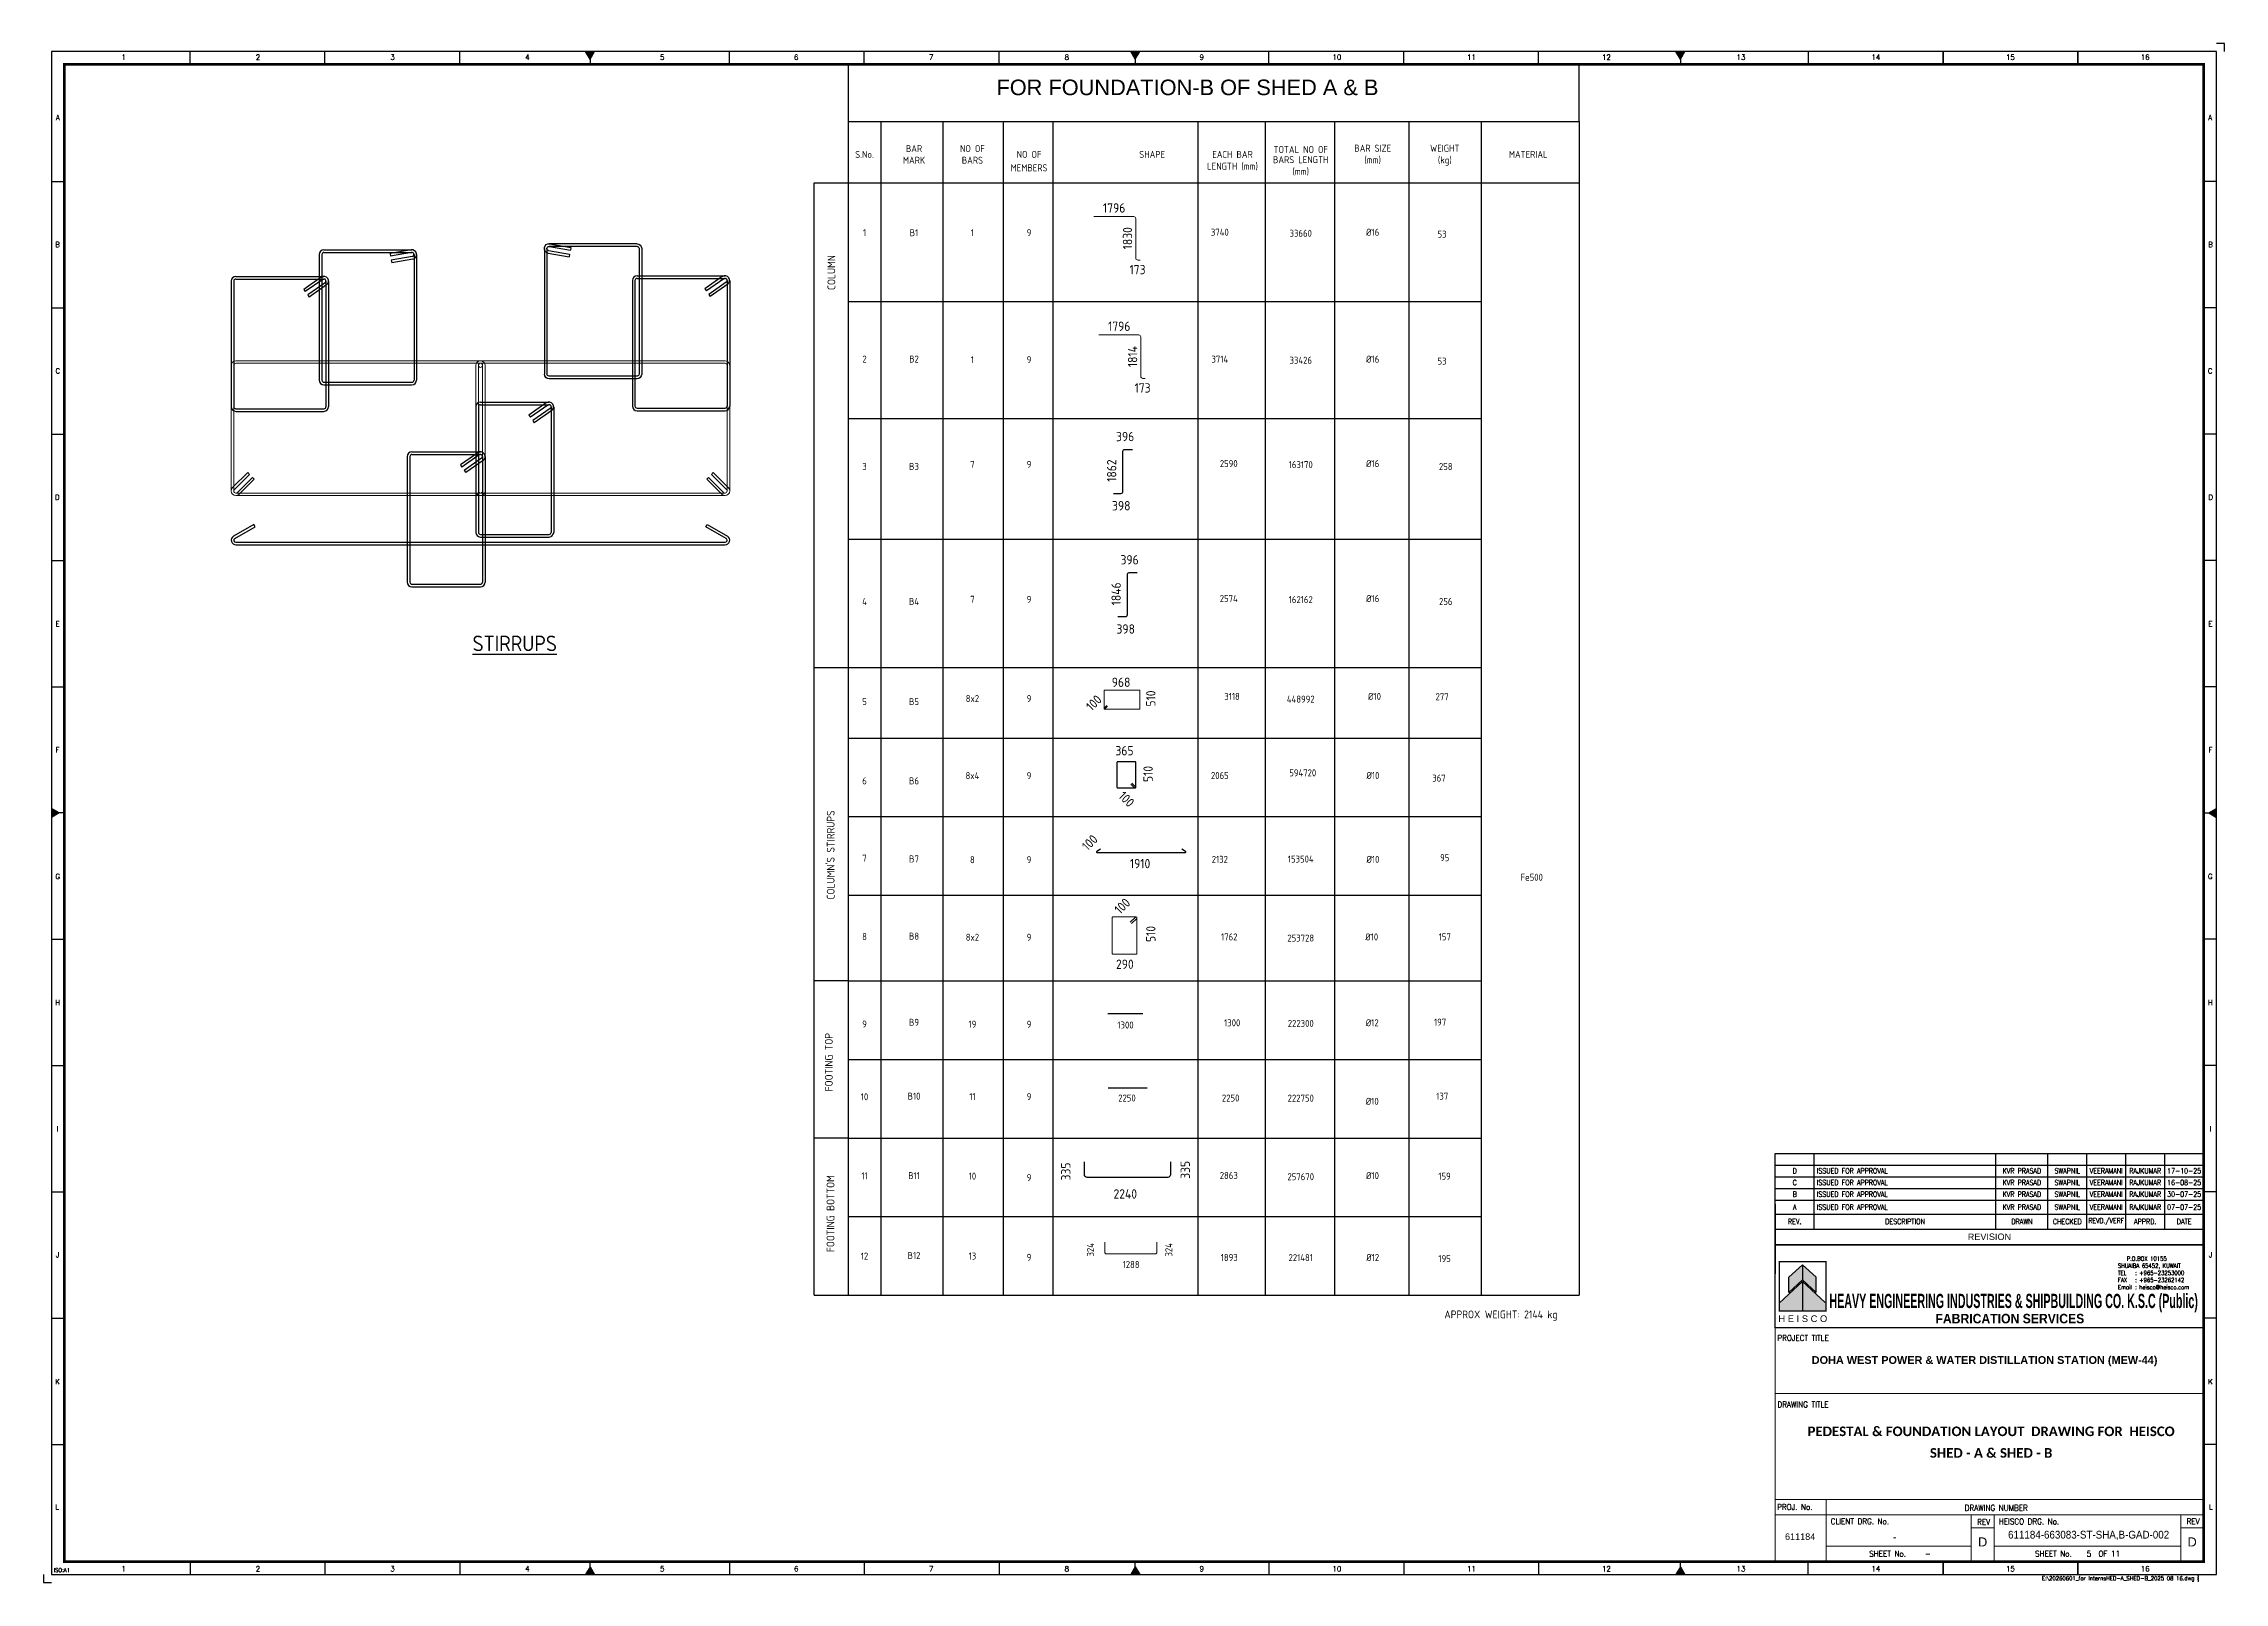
# Model space of a CAD drawing. Header units: millimetres. Extents: x -1055 to 11244, y -20673 to 2560.
# Drawn here: x 4312 to 5152, y 1149 to 1742 of the extents above; entities that cross this region are included whole.
import ezdxf
from ezdxf.enums import TextEntityAlignment as Align

# ---------------------------------------------------------------- set-up
doc = ezdxf.new("R2010")
doc.units = ezdxf.units.MM
for name, color, linetype in [('BORDER', 6, 'Continuous'), ('HEISCO', 7, 'Continuous'), ('TABLE', 4, 'Continuous')]:
    doc.layers.add(name, color=color, linetype=linetype)
doc.styles.add('ACISOTS', font='isocp.shx')
doc.styles.add('arial', font='arial.ttf')
doc.styles.add('HEISCO', font='ariblk.ttf')
doc.styles.add('HEISCO.', font='arial.ttf')
doc.styles.add('LOGO', font='ROMANS.SHX')
doc.styles.add('ROMANS', font='romans.shx', dxfattribs={"width": 0.8})
doc.styles.get("Standard").update_dxf_attribs({"font": 'arial.ttf'})

# ---------------------------------------------------------------- blocks, each defined once
blk = doc.blocks.new('A1B')
at = {"layer": 'BORDER', "color": 1}
for p, q in [((56.44, 585), (56.44, 590)), ((56.44, 585), (56.44, 590)), ((108.38, 585), (108.38, 590)), ((108.38, 585), (108.38, 590)), ((160.31, 585), (160.31, 590)), ((160.31, 585), (160.31, 590)), ((264.19, 585), (264.19, 590)), ((316.12, 585), (316.12, 590)), ((368.06, 585), (368.06, 590)), ((471.94, 585), (471.94, 590)), ((523.88, 585), (523.88, 590)), ((575.81, 585), (575.81, 590)), ((679.69, 590), (679.69, 585)), ((731.63, 590), (731.63, 585)), ((731.63, 585), (731.63, 590)), ((731.63, 590), (731.63, 585)), ((783.56, 590), (783.56, 585)), ((783.56, 585), (783.56, 590)), ((3, 539.83), (8, 539.83)), ((837, 539.83), (832, 539.83)), ((3, 491.17), (8, 491.17)), ((837, 491.17), (832, 491.17)), ((3, 442.5), (8, 442.5)), ((837, 442.5), (832, 442.5)), ((3, 393.84), (8, 393.84)), ((837, 393.84), (832, 393.84)), ((3, 345.17), (8, 345.17)), ((837, 345.17), (832, 345.17)), ((3, 247.84), (8, 247.84)), ((837, 247.84), (832, 247.84)), ((3, 199.17), (8, 199.17)), ((837, 199.17), (832, 199.17)), ((3, 150.51), (8, 150.51)), ((837, 150.51), (832, 150.51)), ((3, 101.84), (8, 101.84)), ((837, 101.84), (832, 101.84)), ((3, 53.17), (8, 53.17)), ((837, 53.17), (832, 53.17)), ((56.44, 8), (56.44, 3)), ((108.38, 8), (108.38, 3)), ((160.31, 8), (160.31, 3)), ((264.19, 8), (264.19, 3)), ((316.12, 8), (316.12, 3)), ((368.06, 8), (368.06, 3)), ((471.94, 8), (471.94, 3)), ((523.88, 8), (523.88, 3)), ((575.81, 8), (575.81, 3)), ((679.69, 3), (679.69, 8)), ((731.63, 3), (731.63, 8)), ((731.63, 8), (731.63, 3)), ((731.63, 3), (731.63, 8)), ((783.56, 3), (783.56, 8)), ((783.56, 8), (783.56, 3))]:
    blk.add_line(p, q, dxfattribs=at)
at = {"layer": 'BORDER'}
for p, q in [((210.5, 587), (208.77, 590)), ((210.5, 590), (210.5, 585)), ((210.5, 587), (212.23, 590)), ((210.5, 588), (210.5, 585)), ((210.5, 588), (210.5, 585)), ((420.5, 587), (418.77, 590)), ((420.5, 590), (420.5, 585)), ((420.5, 587), (422.23, 590)), ((420.5, 588), (420.5, 585)), ((630.5, 587), (628.77, 590)), ((630.5, 590), (630.5, 585)), ((630.5, 587), (632.23, 590)), ((6, 296.5), (3, 298.23)), ((8, 296.5), (3, 296.5)), ((6, 296.5), (3, 294.77)), ((832, 296.5), (837, 296.5)), ((834, 296.5), (837, 298.23)), ((834, 296.5), (837, 294.77)), ((210.5, 6), (208.77, 3)), ((210.5, 5), (210.5, 8)), ((210.5, 5), (210.5, 8)), ((210.5, 3), (210.5, 8)), ((210.5, 6), (212.23, 3)), ((420.5, 6), (418.77, 3)), ((420.5, 5), (420.5, 8)), ((420.5, 3), (420.5, 8)), ((420.5, 6), (422.23, 3)), ((630.5, 6), (628.77, 3)), ((630.5, 3), (630.5, 8)), ((630.5, 6), (632.23, 3))]:
    blk.add_line(p, q, dxfattribs=at)
blk.add_lwpolyline([(837, 3), (837, 590), (3, 590), (3, 3)], close=True, dxfattribs=at)
at = {"layer": 'BORDER', "color": 1}
for points in [[(840, 590), (840, 593), (837, 593)], [(0, 3), (0, 0), (3, 0)]]:
    blk.add_lwpolyline(points, dxfattribs=at)
at = {"layer": 'BORDER', "const_width": 1}
blk.add_lwpolyline([(8, 8), (832, 8), (832, 585), (8, 585)], close=True, dxfattribs=at)
at = {"layer": 'BORDER'}
for points in [[(212.23, 590), (208.77, 590), (210.5, 587)], [(422.23, 590), (418.77, 590), (420.5, 587)], [(632.23, 590), (628.77, 590), (630.5, 587)], [(3, 298.23), (3, 294.77), (6, 296.5)], [(837, 298.23), (837, 294.77), (834, 296.5)], [(212.23, 3), (208.77, 3), (210.5, 6)], [(422.23, 3), (418.77, 3), (420.5, 6)], [(632.23, 3), (628.77, 3), (630.5, 6)]]:
    blk.add_solid(points, dxfattribs=at)
at = {"color": 11, "insert": (830.38, 1.34), "char_height": 1.5, "width": 401.355, "attachment_point": 6, "style": 'ROMANS'}
blk.add_mtext('{\\W1;\\C1;E:\\20260601_for Interns\\SHED-A_SHED-B_2025 08 16.dwg }', dxfattribs=at)
at = {"layer": 'BORDER', "color": 1, "style": 'ROMANS'}
for s, height, p in [('1', 2, (30.81, 586.75)), ('2', 2, (82.56, 586.75)), ('3', 2, (134.41, 586.75)), ('4', 2, (186.37, 586.75)), ('5', 2, (238.32, 586.75)), ('6', 2, (289.89, 586.75)), ('7', 2, (341.88, 586.75)), ('8', 2, (394.13, 586.75)), ('9', 2, (446.1, 586.75)), ('10', 2, (498.13, 586.75)), ('11', 2, (549.97, 586.75)), ('12', 2, (601.96, 586.75)), ('13', 2, (653.79, 586.75)), ('14', 2, (705.77, 586.75)), ('15', 2, (757.56, 586.75)), ('16', 2, (809.48, 586.75)), ('A', 2, (5.48, 563.52)), ('A', 2, (834.52, 563.52)), ('B', 2, (5.35, 514.55)), ('B', 2, (834.65, 514.55)), ('C', 2, (5.49, 465.84)), ('C', 2, (834.51, 465.84)), ('D', 2, (5.25, 417.17)), ('D', 2, (834.75, 417.17)), ('E', 2, (5.39, 368.4)), ('E', 2, (834.61, 368.4)), ('F', 2, (5.34, 319.81)), ('F', 2, (834.66, 319.81)), ('G', 2, (5.44, 271.07)), ('G', 2, (834.56, 271.07)), ('H', 2, (5.43, 222.46)), ('H', 2, (834.57, 222.46)), ('I', 2, (5.31, 173.82)), ('I', 2, (834.69, 173.82)), ('J', 2, (5.33, 125.23)), ('J', 2, (834.67, 125.23)), ('K', 2, (5.38, 76.36)), ('K', 2, (834.62, 76.36)), ('L', 2, (5.2, 28.07)), ('L', 2, (834.8, 28.07)), ('ISO:A1', 1.5, (7.03, 4)), ('1', 2, (30.81, 4.25)), ('2', 2, (82.56, 4.25)), ('3', 2, (134.41, 4.25)), ('4', 2, (186.37, 4.25)), ('5', 2, (238.32, 4.25)), ('6', 2, (289.89, 4.25)), ('7', 2, (341.88, 4.25)), ('8', 2, (394.13, 4.25)), ('9', 2, (446.1, 4.25)), ('10', 2, (498.13, 4.25)), ('11', 2, (549.97, 4.25)), ('12', 2, (601.96, 4.25)), ('13', 2, (653.79, 4.25)), ('14', 2, (705.77, 4.25)), ('15', 2, (757.56, 4.25)), ('16', 2, (809.48, 4.25))]:
    blk.add_text(s, height=height, dxfattribs=at).set_placement(p, align=Align.CENTER)
blk = doc.blocks.new('A$7E961315419141')
for p, q in [((8.69, 7.86), (0.9, 3.36)), ((1.4, 2.49), (9.19, 6.99)), ((1.8, 1), (190.2, 1)), ((1.8, 0), (190.2, 0)), ((9.19, 6.99), (8.69, 7.86)), ((182.81, 6.99), (183.31, 7.86)), ((190.6, 2.49), (182.81, 6.99)), ((183.31, 7.86), (191.1, 3.36))]:
    blk.add_line(p, q)
for centre, radius, start, end in [((1.8, 1.8), 1.8, 120, 270), ((1.8, 1.8), 0.8, 120, 270), ((190.2, 1.8), 1.8, 270, 60), ((190.2, 1.8), 0.8, 270, 60)]:
    blk.add_arc(centre, radius, start, end)
blk = doc.blocks.new('A$7E9716F822391')
at = {"color": 6}
for p, q in [((0.9, 26), (17.85, 26)), ((0.9, 25.5), (17.85, 25.5)), ((17.33, 25.84), (13.98, 23.49)), ((17.62, 25.43), (14.26, 23.08)), ((0, 25.1), (0, 0.9)), ((0.5, 25.1), (0.5, 0.9)), ((13.98, 23.49), (14.26, 23.08)), ((18.08, 24.77), (14.72, 22.42)), ((14.72, 22.42), (15.01, 22.01)), ((18.37, 24.36), (15.01, 22.01)), ((18.25, 25.1), (18.25, 0.9)), ((18.75, 25.1), (18.75, 0.9)), ((0.9, 0.5), (17.85, 0.5)), ((0.9, 0), (17.85, 0))]:
    blk.add_line(p, q, dxfattribs=at)
for centre, radius, start, end in [((0.9, 25.1), 0.9, 90, 180), ((0.9, 25.1), 0.4, 90, 180), ((17.85, 25.1), 0.9, 305, 125), ((17.85, 25.1), 0.4, 305, 125), ((0.9, 0.9), 0.9, 180, 270), ((0.9, 0.9), 0.4, 180, 270), ((17.85, 0.9), 0.9, 270, 0), ((17.85, 0.9), 0.4, 270, 0)]:
    blk.add_arc(centre, radius, start, end, dxfattribs=at)
blk = doc.blocks.new('A$7E9716F112B188')
at = {"color": 5}
for p, q in [((0.9, 26), (14.1, 26)), ((0.9, 25.5), (14.1, 25.5)), ((13.58, 25.84), (10.23, 23.49)), ((13.87, 25.43), (10.51, 23.08)), ((0, 25.1), (0, 0.9)), ((0.5, 25.1), (0.5, 0.9)), ((10.23, 23.49), (10.51, 23.08)), ((14.33, 24.77), (10.97, 22.42)), ((10.97, 22.42), (11.26, 22.01)), ((14.62, 24.36), (11.26, 22.01)), ((14.5, 25.1), (14.5, 0.9)), ((15, 25.1), (15, 0.9)), ((0.9, 0.5), (14.1, 0.5)), ((0.9, 0), (14.1, 0))]:
    blk.add_line(p, q, dxfattribs=at)
for centre, radius, start, end in [((0.9, 25.1), 0.9, 90, 180), ((0.9, 25.1), 0.4, 90, 180), ((14.1, 25.1), 0.9, 305, 125), ((14.1, 25.1), 0.4, 305, 125), ((0.9, 0.9), 0.9, 180, 270), ((0.9, 0.9), 0.4, 180, 270), ((14.1, 0.9), 0.9, 270, 0), ((14.1, 0.9), 0.4, 270, 0)]:
    blk.add_arc(centre, radius, start, end, dxfattribs=at)
blk = doc.blocks.new('A$7E9716F163B289')
at = {"color": 6}
for p, q in [((0.9, 26), (17.85, 26)), ((0.9, 25.5), (17.85, 25.5)), ((17.69, 25.99), (13.66, 25.27)), ((13.66, 25.27), (13.74, 24.78)), ((17.78, 25.49), (13.74, 24.78)), ((0, 25.1), (0, 0.9)), ((0.5, 25.1), (0.5, 0.9)), ((17.92, 24.71), (13.88, 23.99)), ((13.88, 23.99), (13.97, 23.5)), ((18.01, 24.21), (13.97, 23.5)), ((18.25, 25.1), (18.25, 0.9)), ((18.75, 25.1), (18.75, 0.9)), ((0.9, 0.5), (17.85, 0.5)), ((0.9, 0), (17.85, 0))]:
    blk.add_line(p, q, dxfattribs=at)
for centre, radius, start, end in [((0.9, 25.1), 0.9, 90, 180), ((0.9, 25.1), 0.4, 90, 180), ((17.85, 25.1), 0.9, 280, 100), ((17.85, 25.1), 0.4, 280, 100), ((0.9, 0.9), 0.9, 180, 270), ((0.9, 0.9), 0.4, 180, 270), ((17.85, 0.9), 0.9, 270, 0), ((17.85, 0.9), 0.4, 270, 0)]:
    blk.add_arc(centre, radius, start, end, dxfattribs=at)
blk = doc.blocks.new('A$7E971812222C2B')
at = {"color": 50, "lineweight": 0}
for p, q in [((0.53, 3.07), (6.33, 8.87)), ((7.03, 8.16), (6.33, 8.87)), ((1.23, 2.37), (7.03, 8.16)), ((2.37, 1.23), (8.16, 7.03)), ((3.07, 0.53), (8.87, 6.33)), ((8.87, 6.33), (8.16, 7.03))]:
    blk.add_line(p, q, dxfattribs=at)
for radius in [1.8, 0.8]:
    blk.add_arc((1.8, 1.8), radius, 135, 315, dxfattribs=at)
blk = doc.blocks.new('A$7E971812261925D')
at = {"color": 50, "lineweight": 0}
for p, q in [((1.8, 52), (96, 52)), ((1.8, 52), (96, 52)), ((1.8, 52), (96, 52)), ((1.8, 51), (96, 51)), ((0, 50.2), (0, 1.8)), ((1, 50.2), (1, 1.8)), ((96.8, 1.8), (96.8, 50.2)), ((97.8, 1.8), (97.8, 50.2)), ((1.8, 1), (96, 1)), ((1.8, 0), (96, 0))]:
    blk.add_line(p, q, dxfattribs=at)
at = {"color": 113, "lineweight": 0, "extrusion": (0, 0, -1)}
blk.add_circle((-96, 50.2), 0.8, dxfattribs=at)
at = {"color": 50, "lineweight": 0, "extrusion": (0, 0, -1)}
for radius in [1.8, 1.8, 0.8]:
    blk.add_arc((-1.8, 50.2), radius, 0, 90, dxfattribs=at)
at = {"color": 50, "lineweight": 0}
for centre, radius, start, end in [((96, 50.2), 1.8, 0, 90), ((96, 50.2), 0.8, 0, 90), ((96, 1.8), 0.8, 270, 0), ((96, 1.8), 1.8, 270, 0)]:
    blk.add_arc(centre, radius, start, end, dxfattribs=at)
at = {"xscale": -1, "rotation": 270}
blk.add_blockref('A$7E971812222C2B', (0, 0), dxfattribs=at)
blk = doc.blocks.new('A$C61D9601B')
at = {"layer": 'HEISCO'}
for color, points in [(34, [(5.84, -8.9), (5.84, -15.38), (11.66, -10.02), (11.66, -3.54)]), (40, [(11.66, -3.54), (11.66, -10.02), (17.48, -15.38), (17.48, -8.9)]), (142, [(1.66, -19.99), (1.66, -23.3), (11.66, -23.3), (11.66, -10.78)]), (138, [(11.66, -10.78), (11.66, -23.3), (21.66, -23.3), (21.66, -19.99)])]:
    blk.add_hatch(color=color, dxfattribs=at).paths.add_polyline_path(points)
blk.add_line((11.66, -10.78), (11.66, -23.3))
blk.add_line((11.66, -10.78), (11.66, -23.3))
at = {"layer": 'HEISCO', "color": 142, "true_color": 0x00a8e1}
blk.add_line((11.66, -10.78), (1.66, -19.99), dxfattribs=at)
at = {"layer": 'HEISCO', "color": 138, "true_color": 0x004961}
for q in [(11.66, -23.3), (21.38, -19.73), (11.66, -23.3)]:
    blk.add_line((11.66, -10.78), q, dxfattribs=at)
at = {"layer": 'HEISCO', "color": 142, "true_color": 0x00a8e1, "const_width": 0.559}
blk.add_lwpolyline([(21.66, -23.3), (21.66, -2.17), (1.66, -2.17), (1.66, -23.3)], close=True, dxfattribs=at)
at = {"layer": 'HEISCO', "color": 34, "true_color": 0xa85400}
blk.add_lwpolyline([(5.84, -8.9), (11.66, -3.54), (11.66, -10.02), (5.84, -15.38)], close=True, dxfattribs=at)
at = {"layer": 'HEISCO', "color": 40, "true_color": 0xffc038}
blk.add_lwpolyline([(17.48, -8.9), (11.66, -3.54), (11.66, -10.02), (17.48, -15.38)], close=True, dxfattribs=at)
at = {"layer": 'HEISCO', "color": 7, "linetype": 'Continuous', "style": 'HEISCO.'}
blk.add_text('H E I S C O', height=2.8666, dxfattribs=at).set_placement((11.77, -26.65), align=Align.MIDDLE_CENTER)
blk = doc.blocks.new('165-HEISCO')
at = {"layer": 'HEISCO', "color": 6}
blk.add_lwpolyline([(0, 32), (165, 32), (165, 0), (0, 0)], close=True, dxfattribs=at)
at = {"layer": 'HEISCO', "xscale": 0.9, "yscale": 0.9, "zscale": 0.9}
blk.add_blockref('A$C61D9601B', (0.03, 27.46), dxfattribs=at)
at = {"layer": 'HEISCO', "color": 7, "linetype": 'ByBlock', "style": 'HEISCO', "width": 0.471616}
blk.add_text('HEAVY ENGINEERING INDUSTRIES & SHIPBUILDING CO. K.S.C (Public)', height=5.5, dxfattribs=at).set_placement((20.87, 7.57), (162.79, 7.57), align=Align.FIT)
at = {"layer": 'HEISCO', "color": 7, "linetype": 'ByBlock', "style": 'HEISCO', "width": 0.8}
blk.add_text('FABRICATION SERVICES', height=3.6667, dxfattribs=at).set_placement((90.37, 3.51), align=Align.MIDDLE_CENTER)
at = {"layer": 'HEISCO', "color": 3, "insert": (131.98, 27.45), "char_height": 1.65, "width": 30.9183, "attachment_point": 1, "style": 'LOGO'}
blk.add_mtext('\\pxsm1,ql;   {\\W0.9;P.O.BOX 10155\\P\\pt3,4;SHUAIBA 65452, KUWAIT \\P\\pt4;TEL^I: +965-23253000 \\PFAX^I: +965-23262142 \\PEmail^I: heisco@heisco.com}', dxfattribs=at)
blk = doc.blocks.new('*T29015')
at = {"layer": 'TABLE', "color": 4}
for p, q in [((0, 35.16), (165, 35.16)), ((0, 0), (0, 35.16)), ((15, 6), (15, 35.16)), ((85, 6), (85, 35.16)), ((105, 6), (105, 35.16)), ((120, 6), (120, 35.16)), ((135, 6), (135, 35.16)), ((150, 6), (150, 35.16)), ((165, 0), (165, 35.16)), ((0, 11.77), (165, 11.77)), ((0, 6), (15, 6)), ((0, 0), (165, 0))]:
    blk.add_line(p, q, dxfattribs=at)
at = {"layer": 'TABLE', "color": 8}
for p, q in [((0, 30.66), (165, 30.66)), ((0, 26.16), (165, 26.16)), ((0, 21.66), (165, 21.66)), ((0, 17.16), (165, 17.16))]:
    blk.add_line(p, q, dxfattribs=at)
at = {"layer": 'TABLE', "color": 0, "lineweight": -2}
blk.add_line((15, 6), (165, 6), dxfattribs=at)
at = {"layer": 'TABLE', "color": 7}
for s, insert, char_height, width, attachment_point, style in [('D', (7.5, 28.41), 2, 13, 5, 'ROMANS'), ('ISSUED FOR APPROVAL', (16, 28.41), 2, 68, 4, 'ROMANS'), ('KVR PRASAD', (95, 28.41), 2, 18, 5, 'ROMANS'), ('SWAPNIL', (112.5, 28.41), 2, 13, 5, 'ROMANS'), ('VEERAMANI', (127.5, 28.41), 2, 13, 5, 'ROMANS'), ('RAJKUMAR', (142.5, 28.41), 2, 13, 5, 'ROMANS'), ('17-10-25', (157.5, 28.41), 2, 13, 5, 'ROMANS'), ('C', (7.5, 23.91), 2, 13, 5, 'ROMANS'), ('B', (7.5, 19.41), 2, 13, 5, 'ROMANS'), ('ISSUED FOR APPROVAL', (16, 23.91), 2, 68, 4, 'ROMANS'), ('ISSUED FOR APPROVAL', (16, 19.41), 2, 68, 4, 'ROMANS'), ('KVR PRASAD', (95, 23.91), 2, 18, 5, 'ROMANS'), ('KVR PRASAD', (95, 19.41), 2, 18, 5, 'ROMANS'), ('SWAPNIL', (112.5, 23.91), 2, 13, 5, 'ROMANS'), ('SWAPNIL', (112.5, 19.41), 2, 13, 5, 'ROMANS'), ('VEERAMANI', (127.5, 23.91), 2, 13, 5, 'ROMANS'), ('VEERAMANI', (127.5, 19.41), 2, 13, 5, 'ROMANS'), ('RAJKUMAR', (142.5, 23.91), 2, 13, 5, 'ROMANS'), ('RAJKUMAR', (142.5, 19.41), 2, 13, 5, 'ROMANS'), ('30-07-25', (157.5, 19.41), 2, 13, 5, 'ROMANS'), ('16-08-25', (157.5, 23.91), 2, 13, 5, 'ROMANS'), ('{\\W0.9;REV.}', (7.5, 8.89), 2, 13, 5, 'ROMANS'), ('{\\W0.9;DESCRIPTION}', (50, 8.89), 2, 68, 5, 'ROMANS'), ('{\\W0.9;DRAWN}', (95, 8.89), 2, 18, 5, 'ROMANS'), ('{\\W0.9;CHECKED}', (112.5, 8.89), 2, 13, 5, 'ROMANS'), ('{\\W0.7;REVD./VERF}', (127.5, 8.89), 2, 13, 5, 'ROMANS'), ('{\\W0.9;APPRD.}', (142.5, 8.89), 2, 13, 5, 'ROMANS'), ('{\\W0.9;DATE}', (157.5, 8.89), 2, 13, 5, 'ROMANS'), ('{\\C7;REVISION}', (82.5, 3), 2.5, 163, 5, 'arial')]:
    blk.add_mtext(s, dxfattribs=dict(at, insert=insert, char_height=char_height, width=width, attachment_point=attachment_point, style=style))
at = {"layer": 'TABLE', "color": 3, "char_height": 2, "style": 'ROMANS'}
for s, insert, width, attachment_point in [('A', (7.5, 14.46), 13, 5), ('ISSUED FOR APPROVAL', (16, 14.46), 68, 4), ('KVR PRASAD', (95, 14.46), 18, 5), ('SWAPNIL', (112.5, 14.46), 13, 5), ('VEERAMANI', (127.5, 14.46), 13, 5), ('RAJKUMAR', (142.5, 14.46), 13, 5), ('07-07-25', (157.5, 14.46), 13, 5)]:
    blk.add_mtext(s, dxfattribs=dict(at, insert=insert, width=width, attachment_point=attachment_point))

msp = doc.modelspace()

# ---------------------------------------------------------------- linework, layer by layer
for p, q in [((4621.48896, 1711.791938), (4902.985197, 1711.791938)), ((4621.48896, 1711.791938), (4621.48896, 1259.542678)), ((4634.05198, 1711.791938), (4634.05198, 1259.542678)), ((4657.921718, 1711.791938), (4657.921718, 1259.542678)), ((4681.163305, 1711.791938), (4681.163305, 1259.542678)), ((4700.275257, 1711.791938), (4700.275257, 1259.542678)), ((4756.178619, 1711.791938), (4756.178619, 1259.542678)), ((4782.003813, 1711.791938), (4782.003813, 1259.542678)), ((4808.763249, 1711.791938), (4808.763249, 1259.542678)), ((4837.434883, 1711.791938), (4837.434883, 1259.542678)), ((4865.236424, 1711.791938), (4865.236424, 1259.542678)), ((4865.236424, 1711.791938), (4865.236424, 1259.542678)), ((4902.985197, 1711.791938), (4902.985197, 1259.542678)), ((4608.298366, 1688.236276), (4902.985197, 1688.236276)), ((4608.298366, 1259.542678), (4608.298366, 1688.236276)), ((4621.48896, 1642.48266), (4865.236424, 1642.48266)), ((4621.48896, 1597.335981), (4865.236424, 1597.335981)), ((4621.48896, 1550.9099), (4865.236424, 1550.9099)), ((4608.298366, 1501.365817), (4865.236424, 1501.365817)), ((4621.48896, 1474.216336), (4865.236424, 1474.216336)), ((4621.48896, 1443.948852), (4865.236424, 1443.948852)), ((4621.48896, 1413.681369), (4865.236424, 1413.681369)), ((4621.48896, 1380.612611), (4608.298366, 1380.612611)), ((4621.48896, 1380.612611), (4865.236424, 1380.612611)), ((4621.48896, 1380.612611), (4865.236424, 1380.612611)), ((4621.48896, 1350.345128), (4865.236424, 1350.345128)), ((4621.48896, 1320.077645), (4608.298366, 1320.077645)), ((4621.48896, 1320.077645), (4865.236424, 1320.077645)), ((4621.48896, 1289.810162), (4865.236424, 1289.810162)), ((4608.298366, 1259.542678), (4902.985197, 1259.542678))]:
    msp.add_line(p, q)
at = {"color": 3}
for p, q in [((4721.423868, 1368.080434), (4734.923868, 1368.080434)), ((4721.57839, 1339.483209), (4736.57839, 1339.483209))]:
    msp.add_line(p, q, dxfattribs=at)
msp.add_lwpolyline([(4902.985197, 1733.838959), (4621.48896, 1733.838959), (4621.48896, 1711.791938), (4902.985197, 1711.791938)], close=True)
at = {"color": 50, "lineweight": 0}
for points in [[(4716.037094, 1675.157329), (4731.409094, 1675.157329, -0.4142135624), (4732.201094, 1674.365329), (4732.201094, 1659.191329, 0.4142135624), (4732.993094, 1658.399329), (4733.848094, 1658.399329)], [(4717.986141, 1629.564254), (4733.358141, 1629.564254, -0.4142135624), (4734.150141, 1628.772254), (4734.150141, 1613.598254, 0.4142135624), (4734.942141, 1612.806254), (4735.797141, 1612.806254)], [(4720.21543, 1485.376288), (4733.619337, 1485.376288, 0.4142135624), (4733.806537, 1485.563488), (4733.806537, 1492.533088, 0.4142135624), (4733.619337, 1492.720288), (4720.21543, 1492.720288, 0.4142135624), (4720.02823, 1492.533088), (4720.02823, 1485.563488)], [(4721.101293, 1486.714092), (4720.083059, 1485.695858, 1), (4720.3478, 1485.431118), (4721.366034, 1486.449351)]]:
    msp.add_lwpolyline(points, format="xyb", dxfattribs=at)
at = {"extrusion": (0, 0, -1)}
for points in [[(-4723.603178, 1568.498837), (-4726.483178, 1568.498837, -0.4142135624), (-4727.275178, 1569.290837), (-4727.275178, 1584.806837, 0.4142135624), (-4727.923178, 1585.454837), (-4730.983178, 1585.454837)], [(-4725.325026, 1521.006876), (-4728.205026, 1521.006876, -0.4142135624), (-4728.997026, 1521.798876), (-4728.997026, 1537.314876, 0.4142135624), (-4729.645026, 1537.962876), (-4732.705026, 1537.962876)]]:
    msp.add_lwpolyline(points, format="xyb", dxfattribs=at)
at = {"color": 3}
for points in [[(4732.213246, 1455.248822), (4732.213246, 1464.832022, 0.4142135624), (4731.955846, 1465.089422), (4725.243646, 1465.089422, 0.4142135624), (4724.986246, 1464.832022), (4724.986246, 1455.248822, 0.4142135624), (4725.243646, 1454.991422), (4731.955846, 1454.991422)], [(4730.373766, 1456.466884), (4731.773837, 1455.066812, 1), (4732.137856, 1455.430831), (4730.737784, 1456.830902)]]:
    msp.add_lwpolyline(points, format="xyb", dxfattribs=at)
msp.add_lwpolyline([(4718.594447, 1431.367614), (4717.191486, 1430.557614, 0.767326988), (4717.308486, 1430.120964), (4751.220486, 1430.120964, 0.767326988), (4751.337486, 1430.557614), (4749.934525, 1431.367614)], format="xyb")
at = {"color": 1, "lineweight": 0, "extrusion": (0, 0, -1)}
msp.add_lwpolyline([(-4732.684699, 1404.946618), (-4732.684699, 1391.334118, 0.4142135624), (-4732.319074, 1390.968493), (-4723.487824, 1390.968493, 0.4142135624), (-4723.122199, 1391.334118), (-4723.122199, 1404.946618, 0.4142135624), (-4723.487824, 1405.312243), (-4732.319074, 1405.312243)], format="xyb", dxfattribs=at)
at = {"color": 1, "lineweight": 0}
msp.add_lwpolyline([(4730.0718, 1403.216417), (4732.060538, 1405.205154, -1), (4732.57761, 1404.688083), (4730.588872, 1402.699345)], format="xyb", dxfattribs=at)
at = {"color": 3, "extrusion": (0, 0, -1)}
msp.add_lwpolyline([(-4745.546154, 1310.93922), (-4745.546154, 1305.89922, 0.4142135624), (-4744.556154, 1304.90922), (-4713.4371, 1304.90922, 0.4142135624), (-4712.4471, 1305.89922), (-4712.4471, 1310.93922)], format="xyb", dxfattribs=at)
at = {"color": 3, "lineweight": 0}
msp.add_lwpolyline([(4720.245127, 1279.965106), (4720.245127, 1276.185106, 0.4142135624), (4720.987627, 1275.442606), (4739.617627, 1275.442606, 0.4142135624), (4740.360127, 1276.185106), (4740.360127, 1279.965106)], format="xyb", dxfattribs=at)
at = {"layer": 'BORDER'}
for p, q in [((4978.534428, 1314.174892), (5143.534428, 1314.174892)), ((4978.534428, 1294.550858), (4978.534428, 1267.810147)), ((5143.534428, 1294.550858), (5143.534428, 1267.810147)), ((4978.534428, 1278.987985), (5143.534428, 1278.987985))]:
    msp.add_line(p, q, dxfattribs=at)
at = {"layer": 'BORDER', "color": 8, "lineweight": 0}
for p, q in [((5054.020323, 1169.838959), (5062.838208, 1169.838959)), ((5134.716543, 1169.838959), (5143.534428, 1169.838959))]:
    msp.add_line(p, q, dxfattribs=at)
at = {"layer": 'BORDER', "color": 6, "lineweight": 0}
msp.add_lwpolyline([(4978.534428, 1246.987985), (5143.534428, 1246.987985), (5143.534428, 1156.838959), (4978.534428, 1156.838959)], close=True, dxfattribs=at)
for points in [[(4978.534428, 1221.639762), (5143.534428, 1221.639762)], [(4978.534428, 1180.838959), (5143.534428, 1180.838959)], [(4998.201169, 1180.838959), (4998.201169, 1156.838959)], [(4978.534428, 1174.838959), (5143.534428, 1174.838959)], [(5054.020323, 1174.838959), (5054.020323, 1156.838959)], [(5062.838208, 1174.838959), (5062.838208, 1156.838959)], [(5134.716543, 1174.838959), (5134.716543, 1156.838959)]]:
    msp.add_lwpolyline(points, dxfattribs=at)
at = {"layer": 'BORDER', "color": 8, "lineweight": 0}
for points in [[(4998.201169, 1162.838959), (5054.020323, 1162.838959)], [(5062.838208, 1162.838959), (5134.716543, 1162.838959)]]:
    msp.add_lwpolyline(points, dxfattribs=at)

# ---------------------------------------------------------------- block references
for name, p in [('A1B', (4311.534428, 1148.838959)), ('A$7E971812261925D', (4383.803899, 1567.649852)), ('A$7E961315419141', (4383.803899, 1548.676652)), ('*T29015', (4978.534428, 1279.016797))]:
    msp.add_blockref(name, p)
at = {"yscale": 2, "zscale": 2}
for name, p, xscale in [('A$7E9716F163B289', (4541.903899, 1612.688533), -2), ('A$7E9716F163B289', (4417.703899, 1610.362502), 2), ('A$7E9716F822391', (4383.803899, 1600.121948), 2), ('A$7E9716F822391', (4538.303899, 1600.352138), 2), ('A$7E9716F112B188', (4478.003899, 1551.690146), 2), ('A$7E9716F112B188', (4451.603899, 1532.507795), 2)]:
    msp.add_blockref(name, p, dxfattribs=dict(at, xscale=xscale))
at = {"xscale": -1}
msp.add_blockref('A$7E971812261925D', (4575.803899, 1567.649852), dxfattribs=at)
at = {"layer": 'HEISCO'}
msp.add_blockref('165-HEISCO', (4978.534428, 1246.987985), dxfattribs=at)

# ---------------------------------------------------------------- texts
at = {"insert": (4752.129939, 1724.926091), "char_height": 6, "width": 202.81530202, "attachment_point": 5}
msp.add_mtext('FOR FOUNDATION-B OF SHED A & B', dxfattribs=at)
at = {"attachment_point": 5, "style": 'ACISOTS'}
for s, insert, char_height in [('S.No.', (4627.737916, 1699.133956), 2.7), ('BAR\\PMARK', (4646.797434, 1699.133956), 2.7), ('NO OF\\PBARS', (4669.291783, 1699.133956), 2.7), ('1796', (4723.893418, 1678.507874), 3.6), ('173', (4732.89981, 1654.745979), 3.6), ('1796', (4725.842465, 1632.9148), 3.6), ('173', (4734.848857, 1609.152904), 3.6), ('396', (4728.118177, 1590.414064), 3.6), ('398', (4726.627672, 1563.736364), 3.6), ('396', (4729.840025, 1542.922102), 3.6), ('{\\LSTIRRUPS}', (4493.018757, 1510.69928), 6), ('398', (4728.34952, 1516.244402), 3.6), ('968', (4726.57015, 1495.724), 3.6), ('5', (4627.737916, 1488.255408), 2.7), ('365', (4727.872581, 1469.351489), 3.6), ('6', (4627.737916, 1457.708211), 2.7), ('7', (4627.737916, 1427.991079), 2.7), ('8', (4627.737916, 1397.726942), 2.7), ('9', (4627.737916, 1364.025385), 2.7), ('B10', (4646.797434, 1336.208496), 2.7), ('B12', (4646.797434, 1274.829935), 2.7)]:
    msp.add_mtext(s, dxfattribs=dict(at, insert=insert, char_height=char_height))
at = {"char_height": 2.7, "width": 26.368053, "attachment_point": 5, "style": 'ACISOTS'}
for s, insert in [('NO OF', (4691.107956, 1699.133956)), ('SHAPE', (4738.523596, 1699.133956)), ('EACH BAR', (4769.480883, 1699.133956)), ('BARS LENGTH (mm)', (4795.763199, 1694.719135)), ('TOTAL NO OF', (4795.763199, 1701.024084)), ('BAR SIZE\\P(mm)', (4823.478463, 1699.133956)), ('WEIGHT\\P(kg)', (4851.258586, 1698.833044)), ('MATERIAL', (4883.383664, 1699.133956)), ('MEMBERS', (4691.107956, 1693.967808)), ('LENGTH (mm)', (4769.480883, 1694.456009))]:
    msp.add_mtext(s, dxfattribs=dict(at, insert=insert))
at = {"color": 3, "attachment_point": 5, "style": 'ACISOTS'}
for s, insert, char_height in [('1', (4627.737916, 1668.969692), 2.7), ('B1', (4646.797434, 1668.969692), 2.7), ('1', (4669.291783, 1668.969692), 2.7), ('2', (4627.737916, 1620.289506), 2.7), ('B2', (4646.797434, 1620.289506), 2.7), ('1', (4669.291783, 1620.045327), 2.7), ('3', (4627.737916, 1578.878025), 2.7), ('B3', (4646.797434, 1578.878025), 2.7), ('7', (4669.291783, 1579.691559), 2.7), ('7', (4669.291783, 1527.679734), 2.7), ('4', (4627.737916, 1526.863797), 2.7), ('B4', (4646.797434, 1526.863797), 2.7), ('B5', (4646.797434, 1488.255408), 2.7), ('8x2', (4669.291783, 1489.450372), 2.7), ('B6', (4646.797434, 1457.708211), 2.7), ('B7', (4646.797434, 1427.621409), 2.7), ('8', (4669.291783, 1427.339314), 2.7), ('1910', (4733.888974, 1425.842856), 3.6), ('B8', (4646.797434, 1397.872533), 2.7), ('8x2', (4669.291783, 1397.457573), 2.7), ('290', (4728.021827, 1387.05831), 3.6), ('19', (4669.291783, 1363.957691), 2.7), ('1300', (4728.27001, 1363.638008), 2.7), ('10', (4627.737916, 1335.992029), 2.7), ('11', (4669.291783, 1336.050044), 2.7), ('2250', (4728.834442, 1335.504162), 2.7), ('11', (4627.737916, 1305.501472), 2.7), ('10', (4669.291783, 1305.419509), 2.7), ('2240', (4728.170245, 1298.546143), 3.6), ('12', (4627.737916, 1274.613468), 2.7), ('13', (4669.291783, 1274.607448), 2.7), ('1288', (4730.422793, 1271.36137), 2.7)]:
    msp.add_mtext(s, dxfattribs=dict(at, insert=insert, char_height=char_height))
for s, insert, char_height, width in [('9', (4691.107956, 1668.969692), 2.7, 26.368053), ('3740', (4764.594902, 1669.151217), 2.7, 24.58285545), ('33660', (4795.763199, 1668.730464), 2.7, 26.368053), ('%%C16', (4823.478463, 1669.151217), 2.7, 26.368053), ('53', (4850.187247, 1668.409755), 2.7, 26.368053), ('9', (4691.107956, 1620.045327), 2.7, 26.368053), ('3714', (4764.594902, 1620.226853), 2.7, 26.368053), ('%%C16', (4823.478463, 1620.226853), 2.7, 26.368053), ('33426', (4795.763199, 1619.806099), 2.7, 26.368053), ('53', (4850.187247, 1619.485391), 2.7, 26.368053), ('9', (4691.107956, 1579.691559), 2.7, 26.368053), ('2590', (4768.026874, 1579.996522), 2.7, 26.368053), ('163170', (4795.763199, 1579.575768), 2.7, 26.368053), ('%%C16', (4823.478463, 1579.996522), 2.7, 26.368053), ('258', (4851.61518, 1578.858143), 2.7, 26.368053), ('9', (4691.107956, 1527.679734), 2.7, 26.368053), ('2574', (4768.026874, 1527.984697), 2.7, 26.368053), ('162162', (4795.763199, 1527.563944), 2.7, 26.368053), ('%%C16', (4823.478463, 1527.984697), 2.7, 26.368053), ('256', (4851.61518, 1526.846319), 2.7, 26.368053), ('9', (4691.107956, 1489.450372), 2.7, 26.368053), ('3118', (4769.314573, 1490.274329), 2.7, 26.368053), ('448992', (4795.763199, 1489.224694), 2.7, 99.54367202), ('%%C10', (4824.182562, 1490.274329), 2.7, 26.368053), ('277', (4850.209795, 1490.150291), 2.7, 26.368053), ('594720', (4796.534203, 1460.807355), 2.7, 26.368053), ('8x4', (4669.291783, 1459.729553), 2.7, 34.3806566), ('9', (4691.107956, 1459.729553), 2.7, 26.368053), ('2065', (4764.594902, 1459.794391), 2.7, 26.368053), ('%%C10', (4823.560695, 1459.794391), 2.7, 26.368053), ('367', (4849.008946, 1458.786916), 2.7, 26.368053), ('9', (4691.107956, 1427.339314), 2.7, 26.368053), ('2132', (4764.594902, 1427.475458), 2.7, 26.368053), ('153504', (4795.763199, 1427.598783), 2.7, 26.368053), ('%%C10', (4823.560695, 1427.475458), 2.7, 26.368053), ('95', (4851.245925, 1428.125754), 2.7, 26.368053), ('Fe500', (4884.738841, 1420.575525), 2.7, 26.368053), ('9', (4691.107956, 1397.457573), 2.7, 26.368053), ('1762', (4768.225418, 1397.571027), 2.7, 26.368053), ('253728', (4795.763199, 1397.149774), 2.7, 57.61584276), ('%%C10', (4823.093408, 1397.571027), 2.7, 26.368053), ('157', (4851.24471, 1397.61424), 2.7, 26.368053), ('B9', (4646.797434, 1364.681518), 2.7, 101.39502721), ('9', (4691.107956, 1363.957691), 2.7, 26.368053), ('1300', (4769.372363, 1364.495887), 2.7, 26.368053), ('222300', (4795.763199, 1364.259822), 2.7, 26.368053), ('%%C12', (4823.296131, 1364.495887), 2.7, 26.368053), ('197', (4849.451053, 1364.755592), 2.7, 26.368053), ('9', (4691.107956, 1336.050044), 2.7, 26.368053), ('2250', (4768.769995, 1335.505466), 2.7, 26.368053), ('222750', (4795.763199, 1335.447265), 2.7, 26.368053), ('137', (4850.261884, 1336.207071), 2.7, 26.368053), ('%%C10', (4823.296131, 1334.228404), 2.7, 26.368053), ('B11', (4646.797434, 1305.584871), 2.7, 101.39502721), ('9', (4691.107956, 1304.874931), 2.7, 26.368053), ('2863', (4768.043892, 1305.66514), 2.7, 26.368053), ('257670', (4795.763199, 1305.179782), 2.7, 26.368053), ('%%C10', (4823.410331, 1305.601035), 2.7, 26.368053), ('159', (4851.159239, 1305.378796), 2.7, 26.368053), ('9', (4691.107956, 1274.122434), 2.7, 26.368053), ('1893', (4768.225418, 1274.062871), 2.7, 26.368053), ('221481', (4795.763199, 1274.004669), 2.7, 26.368053), ('%%C12', (4823.484822, 1274.062871), 2.7, 26.368053), ('195', (4851.16905, 1273.609123), 2.7, 26.368053), ('APPROX WEIGHT: 2144 kg', (4872.88403, 1251.669898), 3, 52.09183717)]:
    msp.add_mtext(s, dxfattribs=dict(at, insert=insert, char_height=char_height, width=width))
at = {"attachment_point": 5, "style": 'ACISOTS'}
for s, insert, char_height, rotation in [('1830', (4729.038534, 1666.83394), 3.6, 90), ('COLUMN', (4614.968264, 1653.591988), 3, 90), ('1814', (4730.987581, 1621.240865), 3.6, 90), ('1862', (4722.933549, 1577.282226), 3.6, 90), ('1846', (4724.655397, 1529.790265), 3.6, 90), ('100', (4716.051693, 1487.754232), 3.6, 45), ('510', (4738.011743, 1489.46119), 3.6, 90), ('510', (4736.960603, 1460.383032), 3.6, 90), ('100', (4728.633796, 1450.686796), 3.6, 315), ("COLUMN'S STIRRUPS", (4614.710715, 1429.169011), 3, 90), ('100', (4714.494, 1433.924377), 3.6, 45), ('100', (4727.038676, 1409.471339), 3.6, 45), ('FOOTING TOP', (4613.981566, 1349.318662), 3, 90), ('FOOTING BOTTOM', (4614.628076, 1290.949189), 3, 90)]:
    msp.add_mtext(s, dxfattribs=dict(at, insert=insert, char_height=char_height, rotation=rotation))
at = {"color": 3, "attachment_point": 5, "rotation": 90, "style": 'ACISOTS'}
for s, insert, char_height in [('510', (4738.019953, 1398.722945), 3.6), ('335', (4751.271819, 1307.821632), 3.6), ('335', (4705.266932, 1307.190986), 3.6), ('324', (4714.752263, 1277.019122), 2.7), ('324', (4744.924804, 1277.019122), 2.7)]:
    msp.add_mtext(s, dxfattribs=dict(at, insert=insert, char_height=char_height))
at = {"layer": 'BORDER', "color": 3, "style": 'ROMANS', "width": 0.9}
for s, p in [('PROJECT TITLE', (4979.370026, 1241.922219)), ('DRAWING TITLE', (4979.397051, 1216.296646)), ('PROJ. No.', (4979.274451, 1176.779741)), ('DRAWING NUMBER', (5051.523823, 1176.431458)), ('CLIENT DRG. No.', (4999.906243, 1171.23447)), ('HEISCO DRG. No.', (5064.661231, 1171.214711)), ('SHEET No.    -', (5014.732703, 1158.762709)), ('SHEET No.   5  OF 11', (5078.618845, 1158.762709))]:
    msp.add_text(s, height=2.25, dxfattribs=at).set_placement(p)
for p in [(5058.809557, 1171.008653), (5139.505777, 1171.219813)]:
    msp.add_text('REV', height=2.25, dxfattribs=at).set_placement(p, align=Align.CENTER)
at = {"layer": 'BORDER', "color": 7, "style": 'arial'}
for s, insert, char_height, width, attachment_point in [('{\\fArial|b1|i0|c0|p34;DOHA WEST POWER & WATER DISTILLATION STATION (MEW-44)}', (5059.173391, 1234.081652), 3, 163.24464911, 5), ('{\\fCalibri|b1|i0|c0|p2;\\H1.2308x;PEDESTAL & FOUNDATION LAYOUT  DRAWING FOR  HEISCO}', (5061.682024, 1207.038375), 3, 163.24464911, 5), ('{\\fCalibri|b1|i0|c0|p2;\\H1.2308x;SHED - A & SHED - B}', (5061.682024, 1198.719101), 3, 163.24464911, 5), ('611184', (4988.127269, 1167.728869), 2.5, 24.94987634, 2), ('{\\W0.9;611184-663083-ST-SHA,B-GAD-002}', (5099.236989, 1168.73047), 3, 43.61317739, 2), ('-', (5024.493747, 1167.836301), 3, 47.48534094, 2), ('D', (5058.432951, 1164.426289), 3.5, 6.29727831, 5), ('D', (5139.129171, 1164.426289), 3.5, 8.40928889, 5)]:
    msp.add_mtext(s, dxfattribs=dict(at, insert=insert, char_height=char_height, width=width, attachment_point=attachment_point))

doc.saveas('drawing.dxf')
